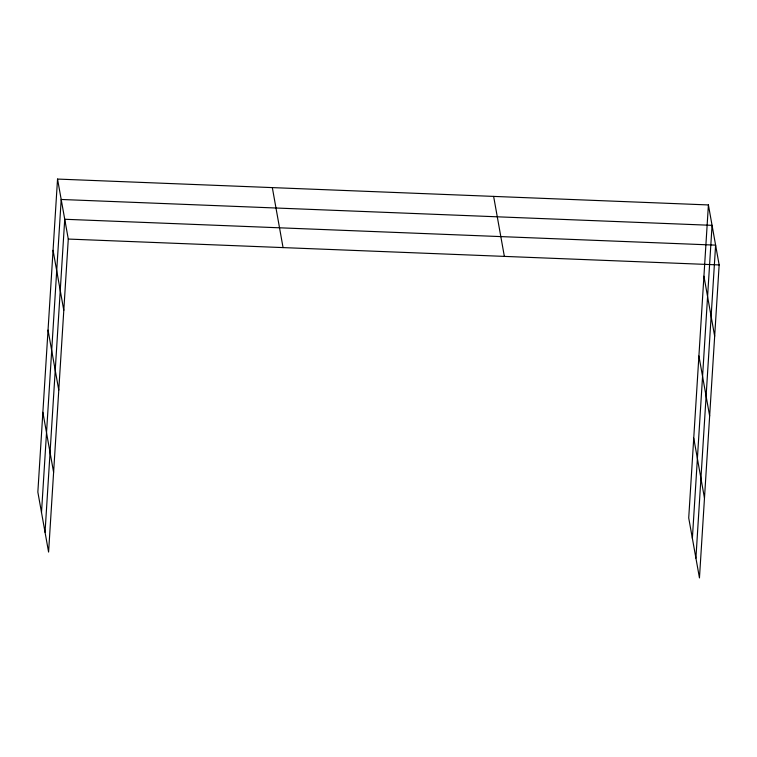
<?xml version="1.0" encoding="UTF-8"?>
<svg xmlns="http://www.w3.org/2000/svg" width="757" height="757" viewBox="0 0 757 757"><rect width="100%" height="100%" fill="white"/><g stroke="black" fill="none" stroke-linecap="round" stroke-linejoin="round"><path stroke-width="1.14" d="M57.541 179.068L37.85 492.069L48.59 552.061L68.281 239.061L57.541 179.068L708.41 204.939L719.15 264.931L699.459 577.932L688.719 517.939L708.41 204.939M41.503 512.47L61.194 199.47L712.063 225.34L692.371 538.341M45.042 532.266L64.733 219.265L715.611 245.136L695.91 558.136M68.281 239.061L719.15 264.931M703.934 276.191L714.665 336.184M698.91 355.97L709.65 415.962M693.743 438.161L704.474 498.153M493.63 196.404L504.361 256.386M272.331 187.604L283.061 247.596M53.056 250.321L63.796 310.313M48.041 330.099L58.772 390.092M42.865 412.3L53.605 472.283"/></g></svg>
